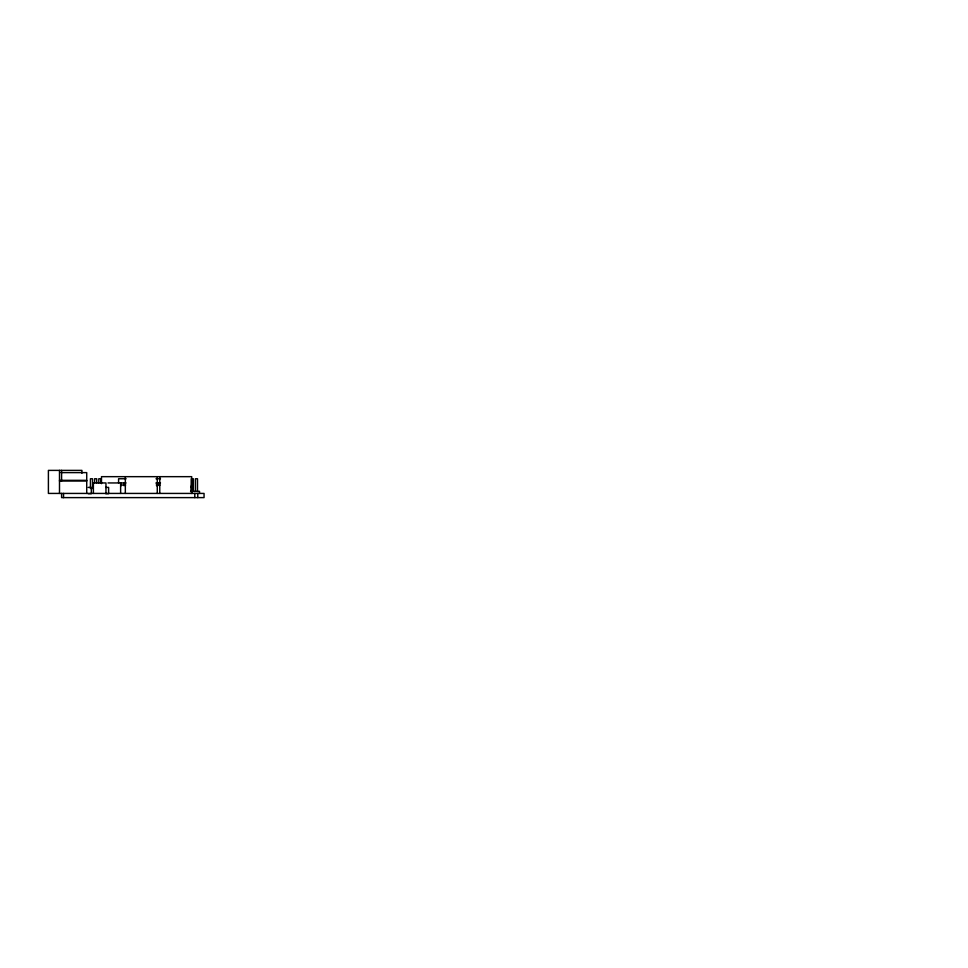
<?xml version="1.0" encoding="UTF-8"?>
<svg xmlns="http://www.w3.org/2000/svg" width="968" height="968" viewBox="0 0 968 968"><rect width="100%" height="100%" fill="white"/><g stroke="black" fill="none" stroke-linecap="round" stroke-linejoin="round"><path stroke-width="1.45" d="M60.923 472.614L86.721 472.614L86.721 493.426M126.082 478.761L118.592 478.761L118.592 482.947M156.005 478.761L160.494 478.761M59.496 480.334L86.721 480.334M59.496 480.987L86.721 480.987M108.053 482.947L126.082 482.947M156.005 482.947L160.494 482.947M121.145 485.053L125.634 485.053M157.07 485.053L160.059 485.053M191.095 487.146L191.773 487.146L191.773 482.947M88.185 487.4L91.331 487.4L91.331 493.692L88.185 493.692M105.73 487.4L108.61 487.4L108.61 493.692L105.73 493.692M190.527 491.333L199.505 491.333L199.505 493.426M197.762 493.426L197.762 497.613M197.496 491.333L197.496 478.761L195.403 478.761L195.403 491.333M194.798 493.426L194.798 497.613M193.31 491.333L193.31 478.761L191.204 478.761L191.204 491.333M191.918 478.761L191.918 487.146M191.712 493.426L191.712 476.667L101.495 476.667L101.495 483.649M191.482 485.053L191.482 493.426M159.768 476.667L159.768 493.426M159.248 482.947L159.248 485.742M157.276 476.667L157.276 493.426M156.538 482.947L156.538 485.742M125.332 476.667L125.332 493.426M124.013 482.947L124.013 485.742M121.302 482.947L121.302 485.742M120.625 482.947L120.625 493.426M105.96 493.426L105.96 482.947L93.388 482.947L93.388 493.426M100.89 482.947L100.89 478.761L98.797 478.761L98.797 482.947M96.703 482.947L96.703 478.761L94.61 478.761L94.61 482.947M92.517 488.537L92.517 478.761L90.423 478.761L90.423 488.537M81.917 473.267L81.917 470.387L48.4 470.387L48.4 493.426L204.054 493.426L204.054 497.613L61.589 497.613L61.589 493.426M63.537 493.426L63.537 497.613M61.589 470.387L61.589 480.987M59.496 470.387L59.496 493.426"/></g></svg>
